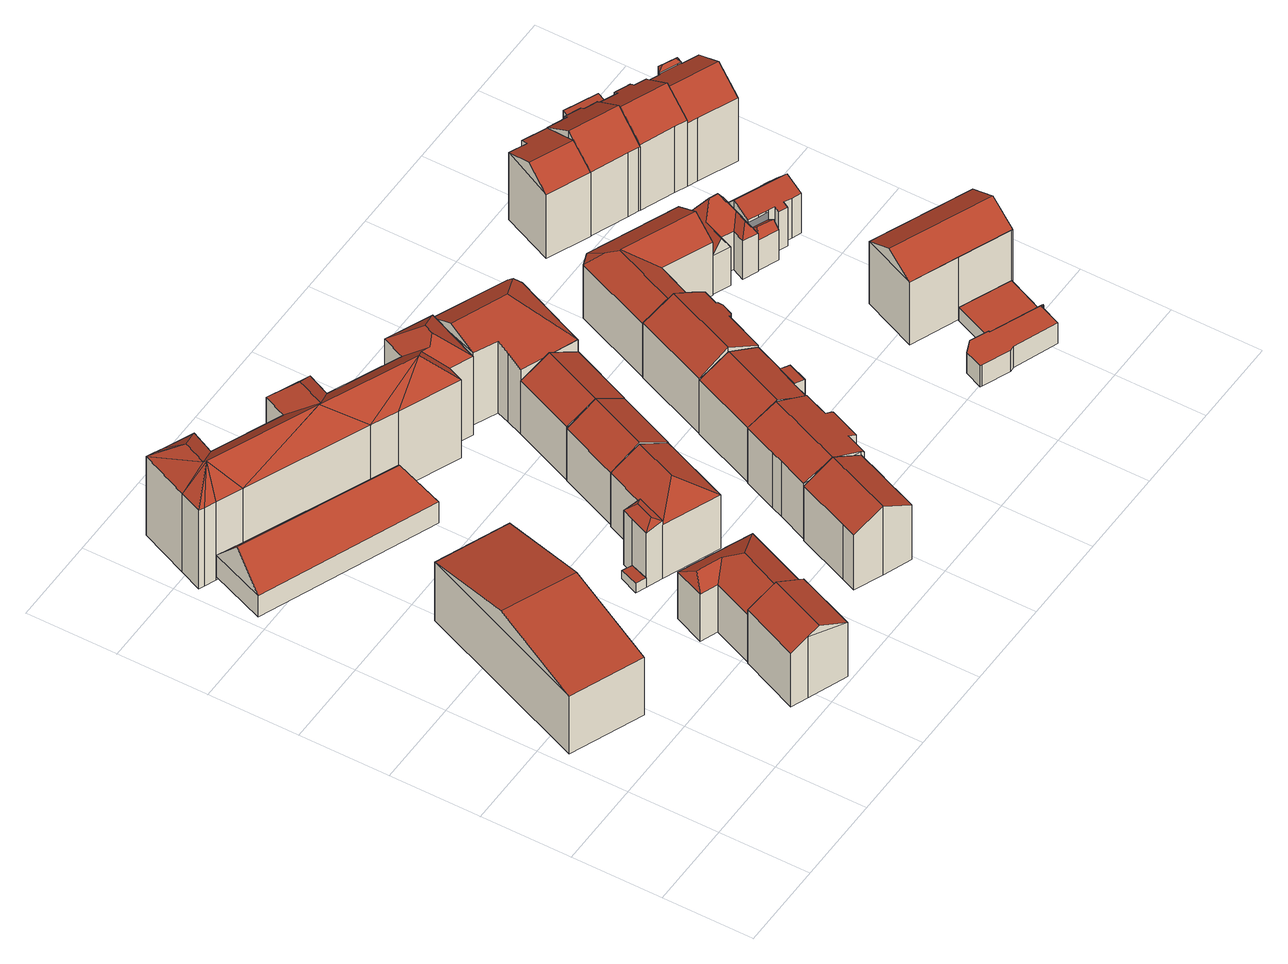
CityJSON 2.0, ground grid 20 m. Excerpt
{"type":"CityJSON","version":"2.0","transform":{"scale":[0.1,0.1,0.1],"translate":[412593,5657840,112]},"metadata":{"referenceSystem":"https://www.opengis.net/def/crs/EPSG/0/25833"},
"CityObjects":{
"building1":{"type":"Building","attributes":{"name":"Gymnasium Dreikönigschule Dresden","Dachtyp_tdc":"tdcGableRoof","Gemeindeschluessel":14612000,"Dachneigung":12.76,"QualitaetDacherkennung":17,"Geometrietyp2DReferenz":"3000","measuredHeight":20.39,"function":"31001_3021","roofType":"3100"},"geometry":[{"type":"Solid","lod":"2","boundaries":[[[[0,1,2,3]],[[1,4,5,2]],[[4,6,7,5]],[[6,0,3,7]],[[4,1,8]],[[0,6,9]],[[1,0,9,8]],[[6,4,8,9]],[[3,2,5,7]]]],"semantics":{"surfaces":[{"type":"WallSurface"},{"type":"RoofSurface"},{"type":"GroundSurface"}],"values":[[0,0,0,0,0,0,1,1,2]]}}]},
"building2":{"type":"Building","attributes":{"Dachtyp_tdc":"tdcFreeFormRoof","Gemeindeschluessel":14612000,"Dachneigung":27.48,"QualitaetDacherkennung":80,"Geometrietyp2DReferenz":"3000","measuredHeight":17.72,"function":"31001_9998","roofType":"5000"},"geometry":[{"type":"Solid","lod":"2","boundaries":[[[[10,11,12,13]],[[11,14,15,12]],[[14,16,17,15]],[[16,18,19,17]],[[18,10,13,19]],[[18,16,20,21]],[[21,20,14,11,10]],[[10,18,21]],[[16,14,20]],[[13,12,15,17,19]]]],"semantics":{"surfaces":[{"type":"WallSurface"},{"type":"RoofSurface"},{"type":"GroundSurface"}],"values":[[0,0,0,0,0,1,1,0,0,2]]}}]},
"building3":{"type":"Building","attributes":{"name":"Gymnasium Dreikönigschule Dresden","Dachtyp_tdc":"tdcFreeFormRoof","Gemeindeschluessel":14612000,"Dachneigung":49.88,"QualitaetDacherkennung":3,"Geometrietyp2DReferenz":"3000","measuredHeight":13.43,"function":"31001_3021","roofType":"5000"},"geometry":[{"type":"Solid","lod":"2","boundaries":[[[[22,23,24,25]],[[23,26,27,24]],[[26,28,29,27]],[[28,30,31,29]],[[30,32,33,31]],[[32,22,25,33]],[[22,34,35]],[[32,34,22]],[[30,34,32]],[[34,30,28]],[[34,28,26]],[[35,34,26,23]],[[35,23,22]],[[25,24,27,29,31,33]]]],"semantics":{"surfaces":[{"type":"WallSurface"},{"type":"RoofSurface"},{"type":"GroundSurface"}],"values":[[0,0,0,0,0,0,1,1,1,1,0,1,1,2]]}}]},
"building4":{"type":"Building","attributes":{"Dachtyp_tdc":"tdcFreeFormRoof","Gemeindeschluessel":14612000,"Dachneigung":32.52,"QualitaetDacherkennung":12,"Geometrietyp2DReferenz":"3000","measuredHeight":16.78,"function":"31001_9998","roofType":"5000"},"geometry":[{"type":"Solid","lod":"2","boundaries":[[[[36,37,38,39]],[[37,40,41,38]],[[40,42,43,41]],[[42,44,45,43]],[[44,46,47,45]],[[46,36,39,47]],[[48,46,44]],[[49,48,44,42]],[[50,51,49,42,40]],[[50,40,37]],[[51,50,37,36]],[[48,49,51,36,46]],[[39,38,41,43,45,47]]]],"semantics":{"surfaces":[{"type":"WallSurface"},{"type":"RoofSurface"},{"type":"GroundSurface"}],"values":[[0,0,0,0,0,0,0,1,1,1,1,1,2]]}}]},
"building5":{"type":"Building","attributes":{"Dachtyp_tdc":"tdcPolyFlatRoof","Gemeindeschluessel":14612000,"Dachneigung":3.5,"QualitaetDacherkennung":48,"Geometrietyp2DReferenz":"3000","measuredHeight":2.46,"function":"31001_9998","roofType":"2100"},"geometry":[{"type":"Solid","lod":"2","boundaries":[[[[52,53,54,55]],[[53,56,57,54]],[[56,58,59,57]],[[58,52,55,59]],[[58,56,53,52]],[[55,54,57,59]]]],"semantics":{"surfaces":[{"type":"WallSurface"},{"type":"RoofSurface"},{"type":"GroundSurface"}],"values":[[0,0,0,0,1,2]]}}]},
"building6":{"type":"Building","attributes":{"name":"Gymnasium Dreikönigschule Dresden","Dachtyp_tdc":"tdcFreeFormRoof","Gemeindeschluessel":14612000,"Dachneigung":42.3,"QualitaetDacherkennung":10,"Geometrietyp2DReferenz":"3000","measuredHeight":26.22,"function":"31001_3021","roofType":"5000"},"geometry":[{"type":"Solid","lod":"2","boundaries":[[[[60,61,62,63]],[[61,64,65,62]],[[64,66,67,65]],[[66,68,69,67]],[[68,70,71,69]],[[70,72,73,71]],[[72,74,75,73]],[[74,76,77,75]],[[76,78,79,77]],[[78,80,81,79]],[[80,82,83,81]],[[82,84,85,83]],[[84,86,87,85]],[[86,88,89,87]],[[88,90,91,89]],[[90,92,93,91]],[[92,94,95,93]],[[94,96,97,95]],[[96,98,99,97]],[[98,100,101,99]],[[100,102,103,101]],[[102,60,63,103]],[[98,104,100]],[[96,104,98]],[[104,96,94]],[[104,94,105]],[[92,105,94]],[[92,106,105]],[[106,92,90]],[[107,80,78]],[[107,82,80]],[[108,82,107]],[[108,84,82]],[[109,84,108]],[[106,84,109]],[[106,86,84]],[[106,88,86]],[[88,106,90]],[[110,107,78,76]],[[111,112,110,76,74]],[[113,111,74,72]],[[113,72,70]],[[112,111,113,70,68]],[[108,107,110,112,68,66]],[[114,115,109,108,66,64]],[[114,64,61]],[[115,114,61,60]],[[105,106,109,115,60,102]],[[104,105,102,100]],[[63,62,65,67,69,71,73,75,77,79,81,83,85,87,89,91,93,95,97,99,101,103]]]],"semantics":{"surfaces":[{"type":"WallSurface"},{"type":"RoofSurface"},{"type":"GroundSurface"}],"values":[[0,0,0,0,0,0,0,0,0,0,0,0,0,0,0,0,0,0,0,0,0,0,1,1,1,1,1,1,1,1,1,1,1,1,1,1,1,1,1,1,1,1,1,1,1,1,1,1,1,2]]}}]},
"building7":{"type":"Building","attributes":{"Gemeindeschluessel":14612000,"Geometrietyp2DReferenz":"3000","function":"31001_9998","roofType":"9999"},"children":["building7-1","building7-2"]},
"building7-1":{"type":"BuildingPart","attributes":{"Dachtyp_tdc":"tdcHipAndGableRoof","Dachneigung":28.63,"QualitaetDacherkennung":62,"Geometrietyp2DReferenz":"3000","measuredHeight":18,"roofType":"5000"},"parents":["building7"],"geometry":[{"type":"MultiSurface","lod":"2","boundaries":[[[116,117,118,119]],[[120,121,122,123]],[[121,124,125,122]],[[124,116,119,125]],[[117,116,126]],[[124,127,126,116]],[[120,117,126,127,121]],[[121,127,124]],[[119,118,123,122,125]]],"semantics":{"surfaces":[{"type":"WallSurface"},{"type":"RoofSurface"},{"type":"GroundSurface"}],"values":[0,0,0,0,1,1,1,0,2]}}]},
"building7-2":{"type":"BuildingPart","attributes":{"Dachtyp_tdc":"tdcHipRoof","Dachneigung":27.24,"QualitaetDacherkennung":27,"Geometrietyp2DReferenz":"3000","measuredHeight":15.74,"roofType":"3200"},"parents":["building7"],"geometry":[{"type":"MultiSurface","lod":"2","boundaries":[[[128,129,57,59]],[[129,130,131,57]],[[130,132,120,123,131]],[[133,128,59,118,117]],[[132,130,134]],[[128,133,135]],[[130,129,128,135,134]],[[133,132,134,135]],[[59,57,131,123,118]]],"semantics":{"surfaces":[{"type":"WallSurface"},{"type":"RoofSurface"},{"type":"GroundSurface"}],"values":[0,0,0,0,1,1,1,1,2]}}]},
"building8":{"type":"Building","attributes":{"Dachtyp_tdc":"tdcGableRoof","Gemeindeschluessel":14612000,"Dachneigung":28.38,"QualitaetDacherkennung":75,"Geometrietyp2DReferenz":"3000","measuredHeight":18.27,"function":"31001_9998","roofType":"3100"},"geometry":[{"type":"Solid","lod":"2","boundaries":[[[[136,137,138,139]],[[137,140,141,138]],[[140,142,143,141]],[[142,144,145,143]],[[144,146,147,145]],[[146,148,149,147]],[[148,150,151,149]],[[150,152,153,151]],[[146,144,142,140,137]],[[137,136,154,152,150,148,146]],[[153,155,139,138,141,143,145,147,149,151]],[[152,154,155,153]],[[154,136,139,155]]]],"semantics":{"surfaces":[{"type":"WallSurface"},{"type":"RoofSurface"},{"type":"GroundSurface"}],"values":[[0,0,0,0,0,0,0,0,1,1,2,0,0]]}}]},
"building9":{"type":"Building","attributes":{"Dachtyp_tdc":"tdcGableRoof","Gemeindeschluessel":14612000,"Dachneigung":30.93,"QualitaetDacherkennung":74,"Geometrietyp2DReferenz":"3000","measuredHeight":17.9,"function":"31001_9998","roofType":"3100"},"geometry":[{"type":"Solid","lod":"2","boundaries":[[[[156,157,158,159]],[[160,161,162,163]],[[121,164,161,160]],[[164,157,162,161]],[[157,156,163,162]],[[156,121,160,163]],[[157,164,158]],[[121,156,159]],[[164,121,159,158]]]],"semantics":{"surfaces":[{"type":"RoofSurface"},{"type":"GroundSurface"},{"type":"WallSurface"}],"values":[[0,1,2,2,2,2,2,2,0]]}}]},
"building10":{"type":"Building","attributes":{"Dachtyp_tdc":"tdcFreeFormRoof","Gemeindeschluessel":14612000,"Dachneigung":21,"QualitaetDacherkennung":60,"Geometrietyp2DReferenz":"3000","measuredHeight":17.68,"function":"31001_9998","roofType":"5000"},"geometry":[{"type":"Solid","lod":"2","boundaries":[[[[165,166,167,168]],[[169,170,171,172,166,165,173,174,175,176,177,178]],[[172,171,179,180,181,182]],[[170,179,171]],[[182,166,172]],[[167,183,184,185,186,187,188,189,190,191,192,193,194,168]],[[166,182,183,167]],[[182,181,184,183]],[[181,180,185,184]],[[180,179,186,185]],[[179,170,187,186]],[[170,169,188,187]],[[169,178,189,188]],[[178,177,190,189]],[[177,176,191,190]],[[176,175,192,191]],[[175,174,193,192]],[[174,173,194,193]],[[173,165,168,194]]]],"semantics":{"surfaces":[{"type":"WallSurface"},{"type":"RoofSurface"},{"type":"GroundSurface"}],"values":[[0,1,1,0,0,2,0,0,0,0,0,0,0,0,0,0,0,0,0]]}}]},
"building11":{"type":"Building","attributes":{"Dachtyp_tdc":"tdcGableRoof","Gemeindeschluessel":14612000,"Dachneigung":29.24,"QualitaetDacherkennung":69,"Geometrietyp2DReferenz":"3000","measuredHeight":17.77,"function":"31001_9998","roofType":"3100"},"geometry":[{"type":"Solid","lod":"2","boundaries":[[[[195,196,197,198]],[[196,199,200,197]],[[199,201,202,200]],[[201,195,198,202]],[[199,196,203]],[[195,201,204]],[[196,195,204,203]],[[201,199,203,204]],[[198,197,200,202]]]],"semantics":{"surfaces":[{"type":"WallSurface"},{"type":"RoofSurface"},{"type":"GroundSurface"}],"values":[[0,0,0,0,0,0,1,1,2]]}}]},
"building12":{"type":"Building","attributes":{"Gemeindeschluessel":14612000,"Geometrietyp2DReferenz":"3000","function":"31001_9998","roofType":"9999"},"children":["building12-1","building12-2"]},
"building12-1":{"type":"BuildingPart","attributes":{"Dachtyp_tdc":"tdcPolyFlatRoof","Dachneigung":10.37,"QualitaetDacherkennung":47,"Geometrietyp2DReferenz":"3000","measuredHeight":14.62,"roofType":"2100"},"parents":["building12"],"geometry":[{"type":"MultiSurface","lod":"2","boundaries":[[[205,206,207]],[[205,208,209,206]],[[208,210,211,209]],[[210,212,213,211]],[[212,214,215,216,213]],[[217,214,212,210,208,205]],[[206,209,211,213,216,218]]],"semantics":{"surfaces":[{"type":"WallSurface"},{"type":"RoofSurface"},{"type":"GroundSurface"}],"values":[0,0,0,0,0,1,2]}}]},
"building12-2":{"type":"BuildingPart","attributes":{"Dachtyp_tdc":"tdcGableRoof","Dachneigung":25.34,"QualitaetDacherkennung":68,"Geometrietyp2DReferenz":"3000","measuredHeight":17.61,"roofType":"3100"},"parents":["building12"],"geometry":[{"type":"MultiSurface","lod":"2","boundaries":[[[215,219,220,216]],[[219,221,222,220]],[[221,223,224,222]],[[223,225,226,224]],[[225,227,228,226]],[[227,229,230,228]],[[229,207,206,230]],[[227,225,223,221]],[[221,219,215,231,207,229,227]],[[218,216,220,222,224,226,228,230,206]]],"semantics":{"surfaces":[{"type":"WallSurface"},{"type":"RoofSurface"},{"type":"GroundSurface"}],"values":[0,0,0,0,0,0,0,1,1,2]}}]},
"building13":{"type":"Building","attributes":{"Dachtyp_tdc":"tdcFreeFormRoof","Gemeindeschluessel":14612000,"Dachneigung":16,"QualitaetDacherkennung":38,"Geometrietyp2DReferenz":"3000","measuredHeight":21.3,"function":"31001_9998","roofType":"5000"},"geometry":[{"type":"Solid","lod":"2","boundaries":[[[[232,233,234,235]],[[233,236,237,234]],[[236,238,239,237]],[[238,240,241,239]],[[240,242,243,241]],[[242,244,245,243]],[[244,246,247,245]],[[246,248,249,247]],[[248,232,235,249]],[[246,244,250,251,252,248]],[[251,250,242,240,253]],[[251,253,238,236,233,232,252]],[[240,238,253]],[[244,242,250]],[[232,248,252]],[[235,234,237,239,241,243,245,247,249]]]],"semantics":{"surfaces":[{"type":"WallSurface"},{"type":"RoofSurface"},{"type":"GroundSurface"}],"values":[[0,0,0,0,0,0,0,0,0,1,1,1,0,0,0,2]]}}]},
"building14":{"type":"Building","attributes":{"Dachtyp_tdc":"tdcGableRoof","Gemeindeschluessel":14612000,"Dachneigung":28.3,"QualitaetDacherkennung":69,"Geometrietyp2DReferenz":"3000","measuredHeight":18.42,"function":"31001_9998","roofType":"3100"},"geometry":[{"type":"Solid","lod":"2","boundaries":[[[[254,255,256,257]],[[255,258,259,256]],[[258,260,261,259]],[[260,262,263,261]],[[262,264,265,263]],[[264,266,267,265]],[[266,268,269,267]],[[268,270,271,269]],[[270,272,273,271]],[[272,274,275,273]],[[274,276,277,275]],[[276,278,279,277]],[[278,254,257,279]],[[274,272,270,268,266,264,262,260,258,255,254]],[[254,278,276,274]],[[257,256,259,261,263,265,267,269,271,273,275,277,279]]]],"semantics":{"surfaces":[{"type":"WallSurface"},{"type":"RoofSurface"},{"type":"GroundSurface"}],"values":[[0,0,0,0,0,0,0,0,0,0,0,0,0,1,1,2]]}}]},
"building15":{"type":"Building","attributes":{"Dachtyp_tdc":"tdcFreeFormRoof","Gemeindeschluessel":14612000,"Dachneigung":31.73,"QualitaetDacherkennung":23,"Geometrietyp2DReferenz":"3000","measuredHeight":17.77,"function":"31001_9998","roofType":"5000"},"geometry":[{"type":"Solid","lod":"2","boundaries":[[[[280,281,282,283]],[[281,284,285,282]],[[284,286,287,285]],[[286,288,289,287]],[[288,290,291,289]],[[290,292,293,291]],[[292,280,283,293]],[[294,295,296,292,290]],[[297,294,290,288]],[[297,288,286]],[[298,295,294,297,286,284]],[[298,284,281]],[[296,295,298,281,280]],[[296,280,292]],[[283,282,285,287,289,291,293]]]],"semantics":{"surfaces":[{"type":"WallSurface"},{"type":"RoofSurface"},{"type":"GroundSurface"}],"values":[[0,0,0,0,0,0,0,1,1,0,1,1,1,0,2]]}}]},
"building16":{"type":"Building","attributes":{"Dachtyp_tdc":"tdcPolyFlatRoof","Gemeindeschluessel":14612000,"Dachneigung":0,"QualitaetDacherkennung":7,"Geometrietyp2DReferenz":"3000","measuredHeight":5.66,"function":"31001_9998","roofType":"1000"},"geometry":[{"type":"Solid","lod":"2","boundaries":[[[[299,300,301,302]],[[300,303,304,301]],[[303,305,306,304]],[[305,307,308,306]],[[307,309,310,308]],[[309,311,312,310]],[[311,313,314,312]],[[313,315,316,314]],[[315,317,318,316]],[[317,319,320,318]],[[319,321,322,320]],[[321,323,324,322]],[[323,325,326,324]],[[325,299,302,326]],[[325,323,321,319,317,315,313,311,309,307,305,303,300,299]],[[302,301,304,306,308,310,312,314,316,318,320,322,324,326]]]],"semantics":{"surfaces":[{"type":"WallSurface"},{"type":"RoofSurface"},{"type":"GroundSurface"}],"values":[[0,0,0,0,0,0,0,0,0,0,0,0,0,0,1,2]]}}]},
"building17":{"type":"Building","attributes":{"Dachtyp_tdc":"tdcPolyFlatRoof","Gemeindeschluessel":14612000,"Dachneigung":0,"QualitaetDacherkennung":67,"Geometrietyp2DReferenz":"3000","measuredHeight":3.48,"function":"31001_9998","roofType":"1000"},"geometry":[{"type":"Solid","lod":"2","boundaries":[[[[327,328,329,330]],[[328,331,332,329]],[[331,333,334,332]],[[333,335,336,334]],[[335,327,330,336]],[[335,333,331,328,327]],[[330,329,332,334,336]]]],"semantics":{"surfaces":[{"type":"WallSurface"},{"type":"RoofSurface"},{"type":"GroundSurface"}],"values":[[0,0,0,0,0,1,2]]}}]},
"building18":{"type":"Building","attributes":{"Dachtyp_tdc":"tdcFreeFormRoof","Gemeindeschluessel":14612000,"Dachneigung":59.33,"QualitaetDacherkennung":8,"Geometrietyp2DReferenz":"3000","measuredHeight":17.27,"function":"31001_9998","roofType":"5000"},"geometry":[{"type":"Solid","lod":"2","boundaries":[[[[337,338,339,340]],[[338,341,342,339]],[[341,343,344,342]],[[343,345,346,344]],[[345,347,348,346]],[[347,349,350,348]],[[349,351,352,350]],[[351,353,354,352]],[[353,337,340,354]],[[355,353,351]],[[356,347,357]],[[356,349,347]],[[355,349,356]],[[349,355,351]],[[358,357,347,345]],[[359,360,358,345,343]],[[359,343,341]],[[360,359,341,338]],[[356,357,358,360,338,337]],[[355,356,337,353]],[[340,339,342,344,346,348,350,352,354]]]],"semantics":{"surfaces":[{"type":"WallSurface"},{"type":"RoofSurface"},{"type":"GroundSurface"}],"values":[[0,0,0,0,0,0,0,0,0,1,1,1,1,1,1,1,0,1,1,1,2]]}}]},
"building19":{"type":"Building","attributes":{"Dachtyp_tdc":"tdcFreeFormRoof","Gemeindeschluessel":14612000,"Dachneigung":23.49,"QualitaetDacherkennung":45,"Geometrietyp2DReferenz":"3000","measuredHeight":20.96,"function":"31001_9998","roofType":"5000"},"geometry":[{"type":"Solid","lod":"2","boundaries":[[[[361,362,363,364]],[[362,365,366,363]],[[365,367,368,366]],[[367,369,370,368]],[[369,371,372,370]],[[371,361,364,372]],[[361,373,374,362]],[[373,371,369,367,365,374]],[[365,362,374]],[[361,371,373]],[[364,363,366,368,370,372]]]],"semantics":{"surfaces":[{"type":"WallSurface"},{"type":"RoofSurface"},{"type":"GroundSurface"}],"values":[[0,0,0,0,0,0,1,1,0,0,2]]}}]},
"building20":{"type":"Building","attributes":{"Dachtyp_tdc":"tdcGableRoof","Gemeindeschluessel":14612000,"Dachneigung":29.09,"QualitaetDacherkennung":65,"Geometrietyp2DReferenz":"3000","measuredHeight":20.34,"function":"31001_9998","roofType":"3100"},"geometry":[{"type":"Solid","lod":"2","boundaries":[[[[375,376,377,378]],[[376,379,380,377]],[[379,381,382,380]],[[381,383,384,382]],[[383,385,386,384]],[[385,375,378,386]],[[387,388,389,390,391,392]],[[375,387,392,376]],[[376,392,391,379]],[[379,391,390,381]],[[381,390,389,383]],[[383,389,388,385]],[[385,388,387,375]],[[378,377,380,382,384,386]]]],"semantics":{"surfaces":[{"type":"WallSurface"},{"type":"RoofSurface"},{"type":"GroundSurface"}],"values":[[0,0,0,0,0,0,1,1,0,0,0,0,0,2]]}}]},
"building21":{"type":"Building","attributes":{"Gemeindeschluessel":14612000,"Geometrietyp2DReferenz":"3000","function":"31001_9998","roofType":"9999"},"children":["building21-1","building21-2"]},
"building21-1":{"type":"BuildingPart","attributes":{"Dachtyp_tdc":"tdcGableRoof","Dachneigung":49,"QualitaetDacherkennung":48,"Geometrietyp2DReferenz":"3000","measuredHeight":12.01,"roofType":"3100"},"parents":["building21"],"geometry":[{"type":"MultiSurface","lod":"2","boundaries":[[[393,394,395,396]],[[394,397,398,395]],[[397,399,400,398]],[[399,401,402,400]],[[401,403,404,402]],[[403,405,406,404]],[[405,407,408,406]],[[407,409,410,408]],[[409,411,412,413,410]],[[414,415,416,417,418]],[[415,419,420,416]],[[419,421,422,420]],[[421,393,396,422]],[[415,414,411,409,407,405,403,401,399,397]],[[397,394,393,421,419,415]],[[396,395,398,400,402,404,406,408,410,413,417,416,420,422]]],"semantics":{"surfaces":[{"type":"WallSurface"},{"type":"RoofSurface"},{"type":"GroundSurface"}],"values":[0,0,0,0,0,0,0,0,0,0,0,0,0,1,1,2]}}]},
"building21-2":{"type":"BuildingPart","attributes":{"Dachtyp_tdc":"tdcFreeFormRoof","Dachneigung":41.48,"QualitaetDacherkennung":9,"Geometrietyp2DReferenz":"3000","measuredHeight":9.64,"roofType":"5000"},"parents":["building21"],"geometry":[{"type":"MultiSurface","lod":"2","boundaries":[[[423,424,425,426]],[[424,427,428,425]],[[427,418,417,428]],[[412,423,426,413]],[[418,427,424,429]],[[430,429,424,423]],[[412,418,429,430]],[[412,430,423]],[[426,425,428,417,413]]],"semantics":{"surfaces":[{"type":"WallSurface"},{"type":"RoofSurface"},{"type":"GroundSurface"}],"values":[0,0,0,0,1,1,1,0,2]}}]},
"building22":{"type":"Building","attributes":{"Dachtyp_tdc":"tdcGableRoof","Gemeindeschluessel":14612000,"Dachneigung":35.39,"QualitaetDacherkennung":78,"Geometrietyp2DReferenz":"3000","measuredHeight":22.21,"function":"31001_9998","roofType":"3100"},"geometry":[{"type":"Solid","lod":"2","boundaries":[[[[431,432,433,434]],[[432,435,436,433]],[[435,437,438,436]],[[437,439,440,438]],[[439,441,442,440]],[[441,443,444,442]],[[443,445,446,444]],[[445,447,448,446]],[[447,449,450,448]],[[449,451,452,450]],[[451,453,454,452]],[[453,455,456,454]],[[455,457,458,456]],[[457,431,434,458]],[[453,451,449,447,445,443,441,439,437,435]],[[435,432,431,457,455,453]],[[434,433,436,438,440,442,444,446,448,450,452,454,456,458]]]],"semantics":{"surfaces":[{"type":"WallSurface"},{"type":"RoofSurface"},{"type":"GroundSurface"}],"values":[[0,0,0,0,0,0,0,0,0,0,0,0,0,0,1,1,2]]}}]},
"building23":{"type":"Building","attributes":{"Dachtyp_tdc":"tdcGableRoof","Gemeindeschluessel":14612000,"Dachneigung":33.96,"QualitaetDacherkennung":67,"Geometrietyp2DReferenz":"3000","measuredHeight":22.14,"function":"31001_9998","roofType":"3100"},"geometry":[{"type":"Solid","lod":"2","boundaries":[[[[459,460,461,456]],[[460,462,452,461]],[[462,463,464,452]],[[463,465,466,464]],[[465,467,468,466]],[[467,469,470,468]],[[469,471,472,470]],[[471,473,474,472]],[[473,475,476,474]],[[475,477,478,476]],[[477,479,480,478]],[[479,481,482,480]],[[481,483,484,482]],[[483,459,456,484]],[[479,477,475,473,471,469,467,465,463,462,460]],[[460,459,483,481,479]],[[456,461,452,464,466,468,470,472,474,476,478,480,482,484]]]],"semantics":{"surfaces":[{"type":"WallSurface"},{"type":"RoofSurface"},{"type":"GroundSurface"}],"values":[[0,0,0,0,0,0,0,0,0,0,0,0,0,0,1,1,2]]}}]},
"building24":{"type":"Building","attributes":{"Dachtyp_tdc":"tdcPolyFlatRoof","Gemeindeschluessel":14612000,"Dachneigung":0,"QualitaetDacherkennung":37,"Geometrietyp2DReferenz":"3000","measuredHeight":4.86,"function":"31001_9998","roofType":"1000"},"geometry":[{"type":"Solid","lod":"2","boundaries":[[[[485,486,487,488]],[[486,489,490,487]],[[489,491,492,490]],[[491,485,488,492]],[[491,489,486,485]],[[488,487,490,492]]]],"semantics":{"surfaces":[{"type":"WallSurface"},{"type":"RoofSurface"},{"type":"GroundSurface"}],"values":[[0,0,0,0,1,2]]}}]},
"building25":{"type":"Building","attributes":{"Gemeindeschluessel":14612000,"Geometrietyp2DReferenz":"3000","function":"31001_9998","roofType":"9999"},"children":["building25-1","building25-2","building25-3"]},
"building25-1":{"type":"BuildingPart","attributes":{"Dachtyp_tdc":"tdcPolyFlatRoof","Dachneigung":3.05,"QualitaetDacherkennung":57,"Geometrietyp2DReferenz":"3000","measuredHeight":5.21,"roofType":"2100"},"parents":["building25"],"geometry":[{"type":"MultiSurface","lod":"2","boundaries":[[[493,494,495,496]],[[494,497,498,495]],[[499,500,501,502]],[[500,493,496,501]],[[500,499,497,494,493]],[[496,495,498,502,501]]],"semantics":{"surfaces":[{"type":"WallSurface"},{"type":"RoofSurface"},{"type":"GroundSurface"}],"values":[0,0,0,0,1,2]}}]},
"building25-2":{"type":"BuildingPart","attributes":{"Dachtyp_tdc":"tdcPolyFlatRoof","Dachneigung":0,"QualitaetDacherkennung":1,"Geometrietyp2DReferenz":"3000","measuredHeight":7.06,"roofType":"1000"},"parents":["building25"],"geometry":[{"type":"MultiSurface","lod":"2","boundaries":[[[503,504,464,466,505]],[[504,506,452,464]],[[506,507,450,452]],[[507,508,509,510,450]],[[507,506,504,503,508]],[[510,466,464,452,450]]],"semantics":{"surfaces":[{"type":"WallSurface"},{"type":"RoofSurface"},{"type":"GroundSurface"}],"values":[0,0,0,0,1,2]}}]},
"building25-3":{"type":"BuildingPart","attributes":{"Dachtyp_tdc":"tdcPolyFlatRoof","Dachneigung":0,"QualitaetDacherkennung":57,"Geometrietyp2DReferenz":"3000","measuredHeight":5,"roofType":"1000"},"parents":["building25"],"geometry":[{"type":"MultiSurface","lod":"2","boundaries":[[[511,512,513,498,497]],[[512,514,468,513]],[[514,505,466,468]],[[509,515,499,502,510]],[[515,509,505,514,512,511]],[[498,513,468,466,510,502]]],"semantics":{"surfaces":[{"type":"WallSurface"},{"type":"RoofSurface"},{"type":"GroundSurface"}],"values":[0,0,0,0,1,2]}}]},
"building26":{"type":"Building","attributes":{"Gemeindeschluessel":14612000,"Geometrietyp2DReferenz":"3000","function":"31001_9998","roofType":"9999"},"children":["building26-1","building26-2"]},
"building26-1":{"type":"BuildingPart","attributes":{"Dachtyp_tdc":"tdcFreeFormRoof","Dachneigung":46.83,"QualitaetDacherkennung":19,"Geometrietyp2DReferenz":"3000","measuredHeight":18.16,"roofType":"5000"},"parents":["building26"],"geometry":[{"type":"MultiSurface","lod":"2","boundaries":[[[516,517,518,519,520]],[[517,521,522,518]],[[521,523,524,525,522]],[[526,527,521,517]],[[526,517,516]],[[527,526,516,523]],[[527,523,521]],[[525,519,518,522]]],"semantics":{"surfaces":[{"type":"WallSurface"},{"type":"RoofSurface"},{"type":"GroundSurface"}],"values":[0,0,0,1,1,1,1,2]}}]},
"building26-2":{"type":"BuildingPart","attributes":{"Dachtyp_tdc":"tdcGableRoof","Dachneigung":30.68,"QualitaetDacherkennung":70,"Geometrietyp2DReferenz":"3000","measuredHeight":20.94,"roofType":"3100"},"parents":["building26"],"geometry":[{"type":"MultiSurface","lod":"2","boundaries":[[[528,529,530,531]],[[529,520,519,530]],[[524,532,533,525]],[[532,534,535,533]],[[534,536,537,535]],[[536,538,539,537]],[[538,540,541,539]],[[540,542,482,541]],[[542,543,480,482]],[[543,544,478,480]],[[544,545,476,478]],[[545,528,531,476]],[[543,542,540,538,536]],[[536,534,532,524,520,529,528,545,544,543]],[[531,530,519,525,533,535,537,539,541,482,480,478,476]]],"semantics":{"surfaces":[{"type":"WallSurface"},{"type":"RoofSurface"},{"type":"GroundSurface"}],"values":[0,0,0,0,0,0,0,0,0,0,0,0,1,1,2]}}]}
},
"vertices":[
[169,269,182],[9,334,182],[9,334,27],[169,269,27],[171,731,184],[171,731,27],[331,666,184],[331,666,27],[90,534,231],[250,468,231],
[371,35,187],[334,50,166],[334,50,24],[371,35,24],[388,178,167],[388,178,24],[511,131,168],[511,131,24],[458,1,168],[458,1,24],[450,154,201],[397,25,201],
[442,979,72],[400,865,72],[400,865,15],[442,979,15],[14,1022,72],[14,1022,15],[62,1144,72],[62,1144,15],[118,1119,72],[118,1119,15],[384,1004,72],[384,1004,15],[38,1083,149],[382,939,145],
[425,267,153],[387,282,153],[387,282,27],[425,267,27],[415,348,153],[415,348,27],[573,282,153],[573,282,27],[511,131,153],[511,131,27],[388,178,153],[388,178,27],[449,155,195],[488,246,195],[417,308,175],[471,286,176],
[429,450,53],[447,492,50],[447,492,28],[429,450,28],[469,482,50],[469,482,28],[452,441,53],[452,441,28],
[320,1157,216],[342,1208,216],[342,1208,6],[320,1157,6],[433,1168,216],[433,1168,6],[410,1117,216],[410,1117,6],[566,1049,216],[566,1049,6],[588,1101,216],[588,1101,6],[688,1057,216],[688,1057,6],[636,936,216],[636,936,6],[587,957,216],[587,957,6],[573,923,216],[573,923,6],[442,979,216],[442,979,6],[384,1004,216],[384,1004,6],[118,1119,216],[118,1119,6],[62,1144,216],[62,1144,6],[37,1154,216],[37,1154,6],[25,1160,216],[25,1160,6],[46,1209,216],[46,1209,6],[93,1317,216],[93,1317,6],[107,1311,216],[107,1311,6],[130,1301,216],[130,1301,6],[192,1273,216],[192,1273,6],[168,1222,216],[168,1222,6],[120,1246,265],[98,1195,264],[100,1189,268],[543,997,268],[336,1087,268],[336,1088,268],[568,1007,251],[607,1008,266],[586,999,251],[616,1029,266],[372,1152,261],[346,1091,261],
[612,376,171],[488,427,171],[488,427,28],[612,376,28],[515,493,171],[552,581,171],[552,581,28],[515,493,28],[675,531,171],[675,531,28],[576,462,208],[614,556,208],
[452,441,173],[469,482,173],[480,508,173],[480,508,28],[515,493,182],[488,427,182],[498,488,186],[481,448,186],
[778,59,172],[716,84,208],[716,84,25],[778,59,25],[654,110,171],[654,110,25],[666,141,171],[666,141,25],[714,257,171],[714,257,25],[776,232,208],[776,232,25],[838,208,172],[838,208,25],[815,151,172],[815,151,25],[806,130,172],[806,130,25],[790,90,172],[790,90,25],
[675,531,172],[729,661,172],[668,686,212],[614,556,212],[552,581,33],[606,711,33],[729,661,33],[675,531,33],[606,711,172],
[843,205,178],[838,208,181],[838,208,29],[843,205,29],[889,319,178],[911,373,178],[844,399,206],[777,232,206],[862,251,178],[878,244,171],[886,264,172],[897,290,171],[906,312,171],[902,314,173],[782,423,177],[751,349,177],[741,323,177],[714,257,177],[714,257,29],[741,323,29],[751,349,29],[782,423,29],[911,373,29],[889,319,29],[902,314,29],[906,312,29],[897,290,29],[886,264,29],[878,244,29],[862,251,29],
[606,711,176],[662,848,176],[662,848,34],[606,711,34],[785,798,174],[785,798,34],[729,661,174],[729,661,34],[724,823,212],[667,686,212],
[946,452,177],[946,452,32],[946,452,174],[957,447,175],[957,447,32],[966,444,173],[966,444,32],[948,400,173],[948,400,32],[925,408,178],[925,408,175],[925,408,32],[944,453,178],[944,453,32],
[911,373,175],[911,373,32],[847,398,208],[847,398,32],[782,423,176],[782,423,32],[840,566,176],[840,566,32],[906,542,208],[906,542,32],[973,518,174],[973,518,32],[944,453,175],
[662,848,206],[677,884,217],[677,884,33],[662,848,33],[687,913,225],[687,913,33],[636,936,226],[636,936,33],[688,1057,210],[688,1057,33],[843,989,212],[843,989,33],[853,963,210],[853,963,33],[799,832,206],[799,832,33],[785,798,206],[785,798,33],[847,979,217],[784,952,246],[785,799,206],[663,1001,246],
[972,704,218],[1012,688,195],[1012,688,33],[972,704,33],[1038,676,179],[1038,676,33],[1025,644,179],[1025,644,33],[1029,642,177],[1029,642,33],[1032,633,173],[1032,633,33],[1020,607,174],[1020,607,33],[1013,603,177],[1013,603,33],[1009,605,179],[1009,605,33],[973,518,179],[973,518,33],[906,543,218],[906,543,33],[840,566,179],[840,566,33],[908,732,179],[908,732,33],
[908,732,176],[980,908,176],[980,908,34],[908,732,34],[1009,918,176],[1009,918,34],[1203,837,176],[1203,837,34],[1157,733,176],[1157,733,34],[1051,779,176],[1051,779,34],[1012,688,176],[1012,688,34],[1022,852,211],[1019,851,212],[960,710,211],[1180,785,211],[1008,878,200],
[1392,120,89],[1296,158,89],[1296,158,33],[1392,120,33],[1284,157,89],[1284,157,33],[1224,182,89],[1224,182,33],[1220,184,89],[1220,184,33],[1237,224,89],[1237,224,33],[1266,236,89],[1266,236,33],[1306,219,89],[1306,219,33],[1305,216,89],[1305,216,33],[1416,170,89],[1416,170,33],[1418,169,89],[1418,169,33],[1416,166,89],[1416,166,33],[1415,167,89],[1415,167,33],[1412,168,89],[1412,168,33],
[1455,261,71],[1416,170,71],[1416,170,36],[1455,261,36],[1305,216,71],[1305,216,36],[1306,219,71],[1306,219,36],[1343,308,71],[1343,308,36],
[1232,734,140],[1207,745,140],[1207,745,37],[1232,734,37],[1195,717,140],[1195,717,37],[1157,733,140],[1157,733,37],[1203,837,140],[1203,837,37],[1297,797,140],[1297,797,37],[1264,720,140],[1264,720,37],[1252,692,140],[1252,692,37],[1220,706,140],[1220,706,37],[1243,715,169],[1255,743,169],[1242,775,210],[1224,782,210],[1176,725,175],[1196,772,174],
[1162,1005,211],[1069,1045,211],[1069,1045,40],[1162,1005,40],[1119,1158,220],[1119,1158,40],[1157,1141,220],[1157,1141,40],[1164,1158,212],[1164,1158,40],[1217,1135,212],[1217,1135,40],[1184,1057,250],[1092,1096,250],
[1290,472,205],[1508,380,205],[1508,380,38],[1290,472,38],[1457,260,205],[1457,260,38],[1455,261,205],[1455,261,38],[1343,308,205],[1343,308,38],[1239,351,205],[1239,351,38],[1264,411,242],[1239,351,206],[1343,308,206],[1455,261,206],[1457,260,206],[1482,319,242],
[1387,758,121],[1408,748,121],[1408,748,40],[1387,758,40],[1395,717,160],[1395,717,40],[1377,675,147],[1377,675,40],[1357,683,147],[1357,683,40],[1340,691,147],[1340,691,40],[1335,679,144],[1335,679,40],[1316,687,144],[1316,687,40],[1321,699,147],[1321,699,40],[1308,704,147],[1308,704,121],[1308,704,40],[1265,723,147],[1284,765,160],[1284,765,40],[1265,723,40],[1265,723,121],[1297,797,120],[1297,797,40],[1369,765,121],[1369,765,40],
[1295,674,121],[1252,692,121],[1252,692,40],[1295,674,40],[1264,720,121],[1264,720,40],[1268,704,136],[1301,689,136],
[1241,972,212],[1162,1005,212],[1162,1005,41],[1241,972,41],[1190,1070,263],[1190,1070,41],[1217,1135,213],[1217,1135,41],[1260,1117,213],[1260,1117,41],[1265,1127,205],[1265,1127,41],[1300,1112,205],[1300,1112,41],[1296,1102,213],[1296,1102,41],[1321,1092,213],[1321,1092,41],[1324,1091,213],[1324,1091,41],[1322,1084,218],[1322,1084,41],[1296,1026,263],[1296,1026,41],[1267,961,212],[1267,961,41],[1264,963,212],[1264,963,41],
[1267,961,218],[1294,1022,263],[1294,1022,41],[1322,1084,217],[1360,1068,217],[1360,1068,41],[1365,1079,208],[1365,1079,41],[1371,1077,208],[1371,1077,41],[1387,1070,209],[1387,1070,41],[1399,1065,209],[1399,1065,41],[1394,1053,217],[1394,1053,41],[1419,1042,217],[1419,1042,41],[1417,1038,220],[1417,1038,41],[1393,980,263],[1393,980,41],[1367,920,218],[1367,920,41],[1341,931,218],[1341,931,41],
[1371,1077,90],[1379,1096,90],[1379,1096,42],[1371,1077,42],[1396,1088,90],[1396,1088,42],[1387,1070,90],[1387,1070,42],
[1442,1162,93],[1411,1090,89],[1411,1090,41],[1442,1162,41],[1382,1103,89],[1382,1103,41],[1338,1122,89],[1370,1194,93],[1370,1194,41],[1338,1122,41],
[1365,1079,112],[1360,1068,112],[1365,1079,91],[1322,1084,112],[1324,1091,112],[1327,1096,112],[1327,1096,91],[1327,1096,41],
[1382,1103,91],[1379,1096,91],[1379,1096,41],[1371,1077,91],[1338,1122,91],
[1447,1031,215],[1460,1041,215],[1460,1041,41],[1447,1031,41],[1447,1031,211],[1499,1024,215],[1499,1024,41],[1493,1011,215],[1493,1011,211],[1493,1011,41],[1461,1032,223],[1489,1020,223],
[1442,1032,211],[1447,1030,211],[1447,1030,41],[1442,1032,41],[1493,1010,211],[1493,1010,41],[1529,995,211],[1529,995,41],[1501,934,251],[1501,934,41],[1473,874,210],[1473,874,41],[1389,910,210],[1389,910,41],[1367,920,210],[1393,980,251],[1417,1038,213],[1419,1042,211]
]}
